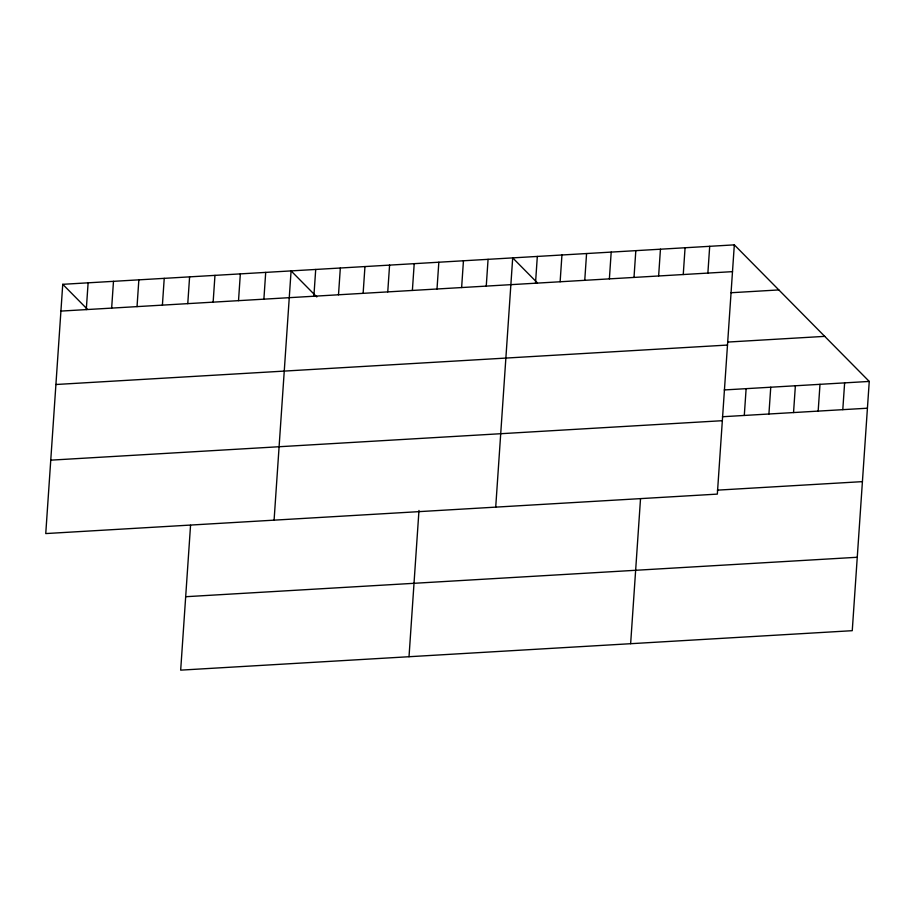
<?xml version="1.0" encoding="UTF-8"?>
<svg xmlns="http://www.w3.org/2000/svg" width="915" height="915" viewBox="0 0 915 915"><rect width="100%" height="100%" fill="white"/><g stroke="black" fill="none" stroke-linecap="round" stroke-linejoin="round"><path stroke-width="1.37" d="M734.322 244.865L717.337 494.111L45.75 533.571L62.746 284.313L734.322 244.865L869.25 381.429L852.254 630.687L180.678 670.135L190.549 525.279M86.284 309.602L88.115 282.827M111.653 308.115L113.483 281.34M137.033 306.628L138.851 279.841M162.401 305.13L164.231 278.354M187.769 303.643L189.599 276.868M213.138 302.156L214.968 275.369M238.518 300.658L240.336 273.882M263.886 299.171L265.705 272.396M274.088 520.155L291.084 270.897L316.807 296.94M313.879 296.231L315.709 269.456M338.504 294.79L340.334 268.004M363.129 293.338L364.959 266.562M387.754 291.896L389.584 265.11M412.379 290.444L414.209 263.669M409.016 656.718L418.978 510.467M437.004 289.003L438.834 262.228M461.629 287.55L463.447 260.775M486.254 286.109L488.072 259.334M495.713 507.139L512.697 257.881L537.437 282.918M535.504 283.215L537.322 256.44M560.129 281.763L561.947 254.988M584.754 280.322L586.572 253.547M609.379 278.881L611.197 252.094M634.004 277.428L635.822 250.653M630.641 643.702L640.511 498.847M658.628 275.987L660.447 249.2M683.253 274.534L685.072 247.759M707.878 273.093L709.697 246.307M744.295 415.444L746.125 388.669M768.92 414.003L770.75 387.217M793.545 412.551L795.375 385.775M818.17 411.11L820 384.323M842.795 409.657L844.625 382.882M60.916 311.089L732.503 271.641M730.971 292.743L778.848 289.929M727.597 342.073L824.724 336.365M55.907 384.506L727.494 345.058M724.234 389.95L869.25 381.429M722.415 416.737L867.42 408.216M50.76 460.154L722.335 420.694M717.406 490.143L862.422 481.633M185.676 596.717L857.264 557.269M62.746 284.313L87.474 309.35"/></g></svg>
